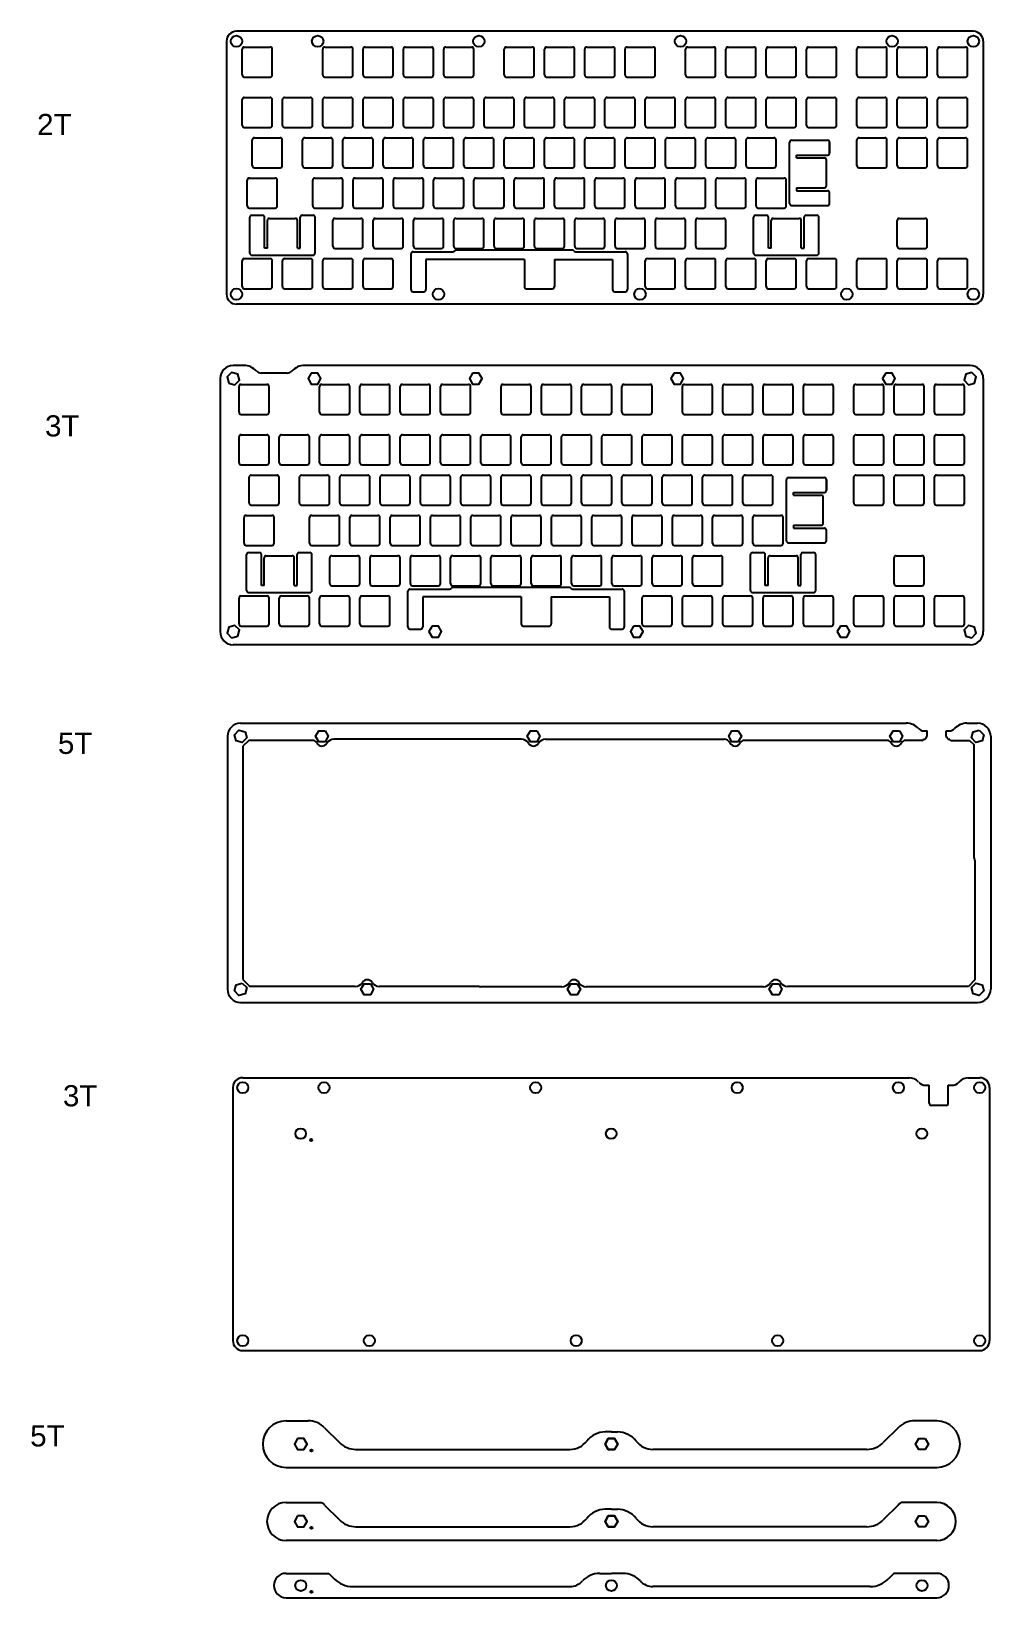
# Model space of a CAD drawing. Header units: millimetres. Extents: x 547 to 1001, y 547 to 1287.
import ezdxf

# ---------------------------------------------------------------- set-up
doc = ezdxf.new("R2010")
doc.units = ezdxf.units.MM
for name, color, linetype in [('받침5t', 122, 'Continuous'), ('보강판2t', 4, 'Continuous'), ('보강판3t', 30, 'Continuous'), ('중간5t', 150, 'Continuous'), ('하판 3t', 6, 'Continuous')]:
    doc.layers.add(name, color=color, linetype=linetype)
doc.styles.get("Standard").update_dxf_attribs({"font": 'arial.ttf'})

# ---------------------------------------------------------------- blocks, each defined once
blk = doc.blocks.new('switch hole for acrylic')
for p, q in [((-7.1, -6.1), (-7.1, 6.1)), ((-6.1, 7.1), (6.1, 7.1)), ((7.1, -6.1), (7.1, 6.1)), ((-6.1, -7.1), (6.1, -7.1))]:
    blk.add_line(p, q)
for centre, start, end in [((-6.1, 6.1), 90, 180), ((6.1, 6.1), 0, 90), ((-6.1, -6.1), 180, 270), ((6.1, -6.1), 270, 0)]:
    blk.add_arc(centre, 1, start, end)

msp = doc.modelspace()

# ---------------------------------------------------------------- linework, layer by layer
at = {"layer": '받침5t'}
for p, q in [((667.53, 630.19), (677.97, 630.19)), ((975.09, 630.19), (964.64, 630.19)), ((685.75, 626.97), (692.8, 619.91)), ((821.31, 624.94), (818.38, 624.94)), ((821.31, 624.94), (824.24, 624.94)), ((956.87, 626.97), (949.81, 619.91)), ((700.58, 616.69), (801.69, 616.69)), ((942.03, 616.69), (840.92, 616.69)), ((667.53, 608.19), (975.09, 608.19)), ((667.53, 591.64), (684.29, 591.64)), ((685.75, 590.41), (692.8, 583.36)), ((821.31, 588.39), (818.38, 588.39)), ((821.31, 588.39), (824.24, 588.39)), ((956.87, 590.41), (949.81, 583.36)), ((975.09, 591.64), (958.32, 591.64)), ((700.58, 580.14), (801.69, 580.14)), ((942.03, 580.14), (840.92, 580.14)), ((975.09, 573.64), (667.53, 573.64)), ((667.53, 558.13), (687.78, 558.13)), ((687.78, 558.13), (690.51, 555.4)), ((815.78, 558.13), (821.31, 558.13)), ((826.84, 558.13), (821.31, 558.13)), ((954.84, 558.13), (952.1, 555.4)), ((975.09, 558.13), (954.84, 558.13)), ((699, 551.88), (801.69, 551.88)), ((943.62, 551.88), (840.92, 551.88)), ((667.53, 546.63), (975.09, 546.63))]:
    msp.add_line(p, q, dxfattribs=at)
for points in [[(673.03, 621.79), (671.52, 619.19), (673.03, 616.59), (676.03, 616.59), (677.53, 619.19), (676.03, 621.79)], [(819.81, 621.79), (818.31, 619.19), (819.81, 616.59), (822.81, 616.59), (824.31, 619.19), (822.81, 621.79)], [(822.81, 621.79), (824.31, 619.19), (822.81, 616.59), (819.81, 616.59), (818.31, 619.19), (819.81, 621.79)], [(969.59, 621.79), (971.09, 619.19), (969.59, 616.59), (966.59, 616.59), (965.09, 619.19), (966.59, 621.79)], [(673.03, 585.24), (671.52, 582.64), (673.03, 580.04), (676.03, 580.04), (677.53, 582.64), (676.03, 585.24)], [(819.81, 585.24), (818.31, 582.64), (819.81, 580.04), (822.81, 580.04), (824.31, 582.64), (822.81, 585.24)], [(822.81, 585.24), (824.31, 582.64), (822.81, 580.04), (819.81, 580.04), (818.31, 582.64), (819.81, 585.24)], [(969.59, 585.24), (971.09, 582.64), (969.59, 580.04), (966.59, 580.04), (965.09, 582.64), (966.59, 585.24)]]:
    msp.add_lwpolyline(points, close=True, dxfattribs=at)
for centre, radius in [((679.53, 616.19), 0.5), ((679.53, 579.64), 0.5), ((674.53, 552.38), 2.6), ((679.53, 549.38), 0.5), ((821.31, 552.38), 2.6), ((821.31, 552.38), 2.6), ((968.09, 552.38), 2.6)]:
    msp.add_circle(centre, radius, dxfattribs=at)
for centre, radius, start, end in [((667.53, 619.19), 11, 90, 270), ((677.97, 619.19), 11, 45, 90), ((964.64, 619.19), 11, 90, 135), ((975.09, 619.19), 11, 270, 90), ((818.38, 613.94), 11, 90, 142.6168), ((824.24, 613.94), 11, 37.3832, 90), ((700.58, 627.69), 11, 225, 270), ((801.69, 626.69), 10, 270, 322.6168), ((840.92, 626.69), 10, 217.3832, 270), ((942.03, 627.69), 11, 270, 315), ((667.53, 582.64), 9, 90, 270), ((677.97, 582.64), 11, 45, 54.9032), ((818.38, 577.39), 11, 90, 142.6168), ((824.24, 577.39), 11, 37.3832, 90), ((964.64, 582.64), 11, 125.0968, 135), ((975.09, 582.64), 9, 270, 90), ((700.58, 591.14), 11, 225, 270), ((801.69, 590.14), 10, 270, 322.6168), ((840.92, 590.14), 10, 217.3832, 270), ((942.03, 591.14), 11, 270, 315), ((667.53, 552.38), 5.75, 90, 270), ((699, 563.88), 12, 225, 270), ((815.78, 547.13), 11, 90, 137.85164), ((826.84, 547.13), 11, 42.14836, 90), ((943.62, 563.88), 12, 270, 315), ((975.09, 552.38), 5.75, 270, 90), ((801.69, 559.88), 8, 270, 317.85164), ((840.92, 559.88), 8, 222.14836, 270)]:
    msp.add_arc(centre, radius, start, end, dxfattribs=at)
at = {"layer": '보강판2t'}
for p, q in [((639.4, 1282.22), (639.4, 1162.66)), ((992.36, 1286.92), (644.1, 1286.92)), ((997.06, 1282.22), (997.06, 1162.66)), ((905.51, 1205.57), (905.51, 1234.44)), ((906.51, 1235.44), (923.45, 1235.44)), ((924.45, 1229.44), (924.45, 1234.44)), ((924.45, 1234.44), (924.45, 1229.44)), ((908.86, 1228.44), (923.45, 1228.44)), ((908.86, 1227.11), (908.86, 1228.44)), ((908.86, 1227.11), (921.96, 1227.11)), ((922.96, 1213.91), (922.96, 1226.11)), ((908.86, 1212.91), (908.86, 1211.57)), ((908.86, 1212.91), (921.96, 1212.91)), ((908.86, 1211.57), (923.45, 1211.57)), ((924.45, 1205.57), (924.45, 1210.57)), ((651.39, 1200.02), (656.39, 1200.02)), ((675.27, 1200.02), (680.27, 1200.02)), ((889.52, 1200.02), (894.52, 1200.02)), ((906.51, 1204.57), (923.45, 1204.57)), ((913.39, 1200.02), (918.39, 1200.02)), ((650.39, 1182.08), (650.39, 1199.02)), ((657.39, 1184.43), (657.39, 1199.02)), ((658.73, 1184.43), (658.73, 1197.53)), ((659.73, 1198.53), (671.93, 1198.53)), ((672.93, 1184.43), (672.93, 1197.53)), ((674.27, 1184.43), (674.27, 1199.02)), ((681.27, 1182.08), (681.27, 1199.02)), ((888.52, 1182.08), (888.52, 1199.02)), ((895.52, 1184.43), (895.52, 1199.02)), ((896.86, 1184.43), (896.86, 1197.53)), ((897.86, 1198.53), (910.06, 1198.53)), ((911.06, 1184.43), (911.06, 1197.53)), ((912.39, 1184.43), (912.39, 1199.02)), ((919.39, 1182.08), (919.39, 1199.02)), ((651.39, 1181.08), (680.27, 1181.08)), ((658.73, 1184.43), (657.39, 1184.43)), ((672.93, 1184.43), (674.27, 1184.43)), ((726.62, 1164.86), (726.62, 1181.74)), ((727.62, 1182.74), (746.32, 1182.74)), ((733.62, 1179.08), (733.62, 1164.86)), ((780.17, 1179.08), (733.62, 1179.08)), ((802.99, 1183.44), (747.84, 1183.44)), ((780.17, 1179.08), (780.17, 1166.28)), ((794.37, 1179.08), (821.87, 1179.08)), ((794.37, 1179.08), (794.37, 1166.28)), ((804.51, 1182.74), (827.87, 1182.74)), ((821.87, 1179.08), (821.87, 1164.86)), ((828.87, 1181.74), (828.87, 1164.86)), ((889.52, 1181.08), (918.39, 1181.08)), ((896.86, 1184.43), (895.52, 1184.43)), ((911.06, 1184.43), (912.39, 1184.43)), ((727.62, 1163.86), (732.71, 1163.86)), ((781.17, 1165.28), (793.37, 1165.28)), ((822.87, 1163.86), (827.87, 1163.86)), ((992.36, 1157.96), (644.1, 1157.96))]:
    msp.add_line(p, q, dxfattribs=at)
for centre in [(644.1, 1282.22), (682.5, 1282.22), (758.7, 1282.22), (853.95, 1282.22), (953.96, 1282.22), (992.36, 1282.22), (644.1, 1162.66), (739.56, 1162.66), (834.81, 1162.66), (932.53, 1162.66), (992.36, 1162.66)]:
    msp.add_circle(centre, 2.7, dxfattribs=at)
for centre, radius, start, end in [((644.1, 1282.22), 4.7, 90, 180), ((992.36, 1282.22), 4.7, 0, 90), ((906.51, 1234.44), 1, 90, 180), ((923.45, 1234.44), 1, 0, 90), ((923.45, 1234.44), 1, 360, 90), ((923.45, 1229.44), 1, 270, 0), ((921.96, 1226.11), 1, 0, 90), ((921.96, 1213.91), 1, 270, 0), ((923.45, 1210.57), 1, 0, 90), ((651.39, 1199.02), 1, 90, 180), ((656.39, 1199.02), 1, 360, 90), ((675.27, 1199.02), 1, 90, 180), ((680.27, 1199.02), 1, 360, 90), ((889.52, 1199.02), 1, 90, 180), ((894.52, 1199.02), 1, 360, 90), ((906.51, 1205.57), 1, 180, 270), ((913.39, 1199.02), 1, 90, 180), ((918.39, 1199.02), 1, 360, 90), ((923.45, 1205.57), 1, 270, 0), ((659.73, 1197.53), 1, 90, 180), ((671.93, 1197.53), 1, 0, 90), ((897.86, 1197.53), 1, 90, 180), ((910.06, 1197.53), 1, 0, 90), ((651.39, 1182.08), 1, 180, 270), ((680.27, 1182.08), 1, 270, 360), ((727.62, 1181.74), 1, 90, 180), ((746.32, 1183.74), 1, 270, 319.4584), ((747.84, 1182.44), 1, 90, 139.4584), ((802.99, 1182.44), 1, 40.5416, 90), ((804.51, 1183.74), 1, 220.5416, 270), ((827.87, 1181.74), 1, 0, 90), ((889.52, 1182.08), 1, 180, 270), ((918.39, 1182.08), 1, 270, 0), ((644.1, 1162.66), 4.7, 180, 270), ((727.62, 1164.86), 1, 180, 270), ((732.62, 1164.86), 1, 270, 0), ((781.17, 1166.28), 1, 180, 270), ((793.37, 1166.28), 1, 270, 0), ((822.87, 1164.86), 1, 180, 270), ((827.87, 1164.86), 1, 270, 0), ((992.36, 1162.66), 4.7, 270, 0)]:
    msp.add_arc(centre, radius, start, end, dxfattribs=at)
at = {"layer": '보강판3t'}
for p, q in [((647.64, 1128.98), (642.6, 1128.98)), ((668.12, 1125.39), (655.77, 1125.39)), ((990.86, 1128.98), (676.26, 1128.98)), ((636.4, 1122.78), (636.4, 1003.22)), ((997.06, 1122.78), (997.06, 1003.22)), ((904.01, 1046.13), (904.01, 1075.01)), ((905.01, 1076.01), (921.95, 1076.01)), ((922.95, 1070.01), (922.95, 1075.01)), ((922.95, 1075.01), (922.95, 1070.01)), ((907.36, 1069.01), (921.95, 1069.01)), ((907.36, 1067.67), (907.36, 1069.01)), ((907.36, 1067.67), (920.46, 1067.67)), ((921.46, 1054.47), (921.46, 1066.67)), ((907.36, 1053.47), (907.36, 1052.13)), ((907.36, 1053.47), (920.46, 1053.47)), ((907.36, 1052.13), (921.95, 1052.13)), ((905.01, 1045.13), (921.95, 1045.13)), ((922.95, 1046.13), (922.95, 1051.13)), ((648.89, 1022.64), (648.89, 1039.58)), ((649.89, 1040.58), (654.89, 1040.58)), ((655.89, 1025), (655.89, 1039.58)), ((657.23, 1025), (657.23, 1038.1)), ((658.23, 1039.1), (670.43, 1039.1)), ((671.43, 1025), (671.43, 1038.1)), ((672.77, 1025), (672.77, 1039.58)), ((673.77, 1040.58), (678.77, 1040.58)), ((679.77, 1022.64), (679.77, 1039.58)), ((887.02, 1022.64), (887.02, 1039.58)), ((888.02, 1040.58), (893.02, 1040.58)), ((894.02, 1025), (894.02, 1039.58)), ((895.35, 1025), (895.35, 1038.1)), ((896.35, 1039.1), (908.55, 1039.1)), ((909.55, 1025), (909.55, 1038.1)), ((910.89, 1025), (910.89, 1039.58)), ((911.89, 1040.58), (916.89, 1040.58)), ((917.89, 1022.64), (917.89, 1039.58)), ((649.89, 1021.64), (678.77, 1021.64)), ((657.23, 1025), (655.89, 1025)), ((671.43, 1025), (672.77, 1025)), ((725.12, 1005.42), (725.12, 1022.3)), ((726.12, 1023.3), (744.82, 1023.3)), ((801.49, 1024), (746.34, 1024)), ((803.01, 1023.3), (826.37, 1023.3)), ((827.37, 1022.3), (827.37, 1005.42)), ((888.02, 1021.64), (916.89, 1021.64)), ((895.35, 1025), (894.02, 1025)), ((909.55, 1025), (910.89, 1025)), ((732.12, 1019.65), (732.12, 1005.42)), ((778.67, 1019.65), (732.12, 1019.65)), ((778.67, 1019.65), (778.67, 1006.85)), ((792.87, 1019.65), (820.37, 1019.65)), ((792.87, 1019.65), (792.87, 1006.85)), ((820.37, 1019.65), (820.37, 1005.42)), ((726.12, 1004.42), (731.21, 1004.42)), ((779.67, 1005.85), (791.87, 1005.85)), ((821.37, 1004.42), (826.37, 1004.42)), ((990.86, 997.02), (642.6, 997.02))]:
    msp.add_line(p, q, dxfattribs=at)
for points in [[(640.48, 1120.66), (643.38, 1119.88), (645.5, 1122.01), (644.72, 1124.91), (641.82, 1125.68), (639.7, 1123.56)], [(679.5, 1125.38), (678, 1122.78), (679.5, 1120.18), (682.5, 1120.18), (684, 1122.78), (682.5, 1125.38)], [(755.7, 1125.38), (754.2, 1122.78), (755.7, 1120.18), (758.7, 1120.18), (760.2, 1122.78), (758.7, 1125.38)], [(850.95, 1125.38), (849.45, 1122.78), (850.95, 1120.18), (853.95, 1120.18), (855.45, 1122.78), (853.95, 1125.38)], [(950.96, 1125.38), (949.46, 1122.78), (950.96, 1120.18), (953.96, 1120.18), (955.46, 1122.78), (953.96, 1125.38)], [(990.08, 1119.88), (992.98, 1120.66), (993.76, 1123.56), (991.64, 1125.68), (988.74, 1124.91), (987.96, 1122.01)], [(641.82, 1000.32), (644.72, 1001.1), (645.5, 1004), (643.38, 1006.12), (640.48, 1005.34), (639.7, 1002.44)], [(736.55, 1005.82), (735.05, 1003.22), (736.55, 1000.62), (739.56, 1000.62), (741.06, 1003.22), (739.56, 1005.82)], [(831.8, 1005.82), (830.3, 1003.22), (831.8, 1000.62), (834.81, 1000.62), (836.31, 1003.22), (834.81, 1005.82)], [(929.53, 1005.82), (928.03, 1003.22), (929.53, 1000.62), (932.53, 1000.62), (934.03, 1003.22), (932.53, 1005.82)], [(988.74, 1001.1), (991.64, 1000.32), (993.76, 1002.44), (992.98, 1005.34), (990.08, 1006.12), (987.96, 1004)]]:
    msp.add_lwpolyline(points, close=True, dxfattribs=at)
for centre, radius, start, end in [((642.6, 1122.78), 6.2, 90, 180), ((647.64, 1120.98), 8, 42.32833, 90), ((655.77, 1128.39), 3, 222.32833, 270), ((668.12, 1128.39), 3, 270, 317.67167), ((676.26, 1120.98), 8, 90, 137.67167), ((990.86, 1122.78), 6.2, 0, 90), ((905.01, 1075.01), 1, 90, 180), ((921.95, 1075.01), 1, 0, 90), ((921.95, 1075.01), 1, 360, 90), ((920.46, 1066.67), 1, 0, 90), ((921.95, 1070.01), 1, 270, 0), ((920.46, 1054.47), 1, 270, 0), ((921.95, 1051.13), 1, 0, 90), ((905.01, 1046.13), 1, 180, 270), ((921.95, 1046.13), 1, 270, 0), ((649.89, 1039.58), 1, 90, 180), ((654.89, 1039.58), 1, 360, 90), ((658.23, 1038.1), 1, 90, 180), ((670.43, 1038.1), 1, 0, 90), ((673.77, 1039.58), 1, 90, 180), ((678.77, 1039.58), 1, 360, 90), ((888.02, 1039.58), 1, 90, 180), ((893.02, 1039.58), 1, 360, 90), ((896.35, 1038.1), 1, 90, 180), ((908.55, 1038.1), 1, 0, 90), ((911.89, 1039.58), 1, 90, 180), ((916.89, 1039.58), 1, 360, 90), ((649.89, 1022.64), 1, 180, 270), ((678.77, 1022.64), 1, 270, 360), ((726.12, 1022.3), 1, 90, 180), ((744.82, 1024.3), 1, 270, 319.4584), ((746.34, 1023), 1, 90, 139.4584), ((801.49, 1023), 1, 40.5416, 90), ((803.01, 1024.3), 1, 220.5416, 270), ((826.37, 1022.3), 1, 0, 90), ((888.02, 1022.64), 1, 180, 270), ((916.89, 1022.64), 1, 270, 0), ((779.67, 1006.85), 1, 180, 270), ((791.87, 1006.85), 1, 270, 0), ((642.6, 1003.22), 6.2, 180, 270), ((726.12, 1005.42), 1, 180, 270), ((731.12, 1005.42), 1, 270, 0), ((821.37, 1005.42), 1, 180, 270), ((826.37, 1005.42), 1, 270, 0), ((990.86, 1003.22), 6.2, 270, 0)]:
    msp.add_arc(centre, radius, start, end, dxfattribs=at)
at = {"layer": '중간5t'}
for p, q in [((646.09, 959.92), (960.69, 959.92)), ((968.82, 956.33), (970.5, 956.33)), ((970.5, 953.9), (970.5, 956.33)), ((979.5, 956.33), (981.17, 956.33)), ((979.5, 953.9), (979.5, 956.33)), ((989.31, 959.92), (994.35, 959.92)), ((639.89, 953.72), (639.89, 834.16)), ((649.89, 951.82), (647.14, 949.07)), ((647.14, 949.07), (647.14, 838.81)), ((680.23, 951.82), (649.89, 951.82)), ((778.78, 952.32), (690.2, 952.32)), ((790.21, 952.32), (874.63, 952.32)), ((951.69, 951.82), (884, 951.82)), ((968.02, 951.82), (960.2, 951.82)), ((981.97, 951.82), (990.55, 951.82)), ((990.55, 951.82), (992.55, 949.82)), ((992.55, 949.82), (992.55, 896.94)), ((1000.55, 953.72), (1000.55, 834.16)), ((993.05, 895), (993.05, 838.56)), ((647.14, 838.81), (650.39, 835.56)), ((993.05, 838.56), (990.05, 835.56)), ((700.27, 835.56), (650.39, 835.56)), ((758.87, 835.56), (711.57, 835.56)), ((797.87, 835.36), (759.75, 835.36)), ((893.12, 835.36), (809.41, 835.36)), ((990.05, 835.56), (904.54, 835.56)), ((646.09, 827.96), (994.35, 827.96))]:
    msp.add_line(p, q, dxfattribs=at)
for points in [[(648.21, 955.84), (648.99, 952.94), (646.86, 950.82), (643.96, 951.6), (643.19, 954.5), (645.31, 956.62)], [(685.99, 956.32), (687.49, 953.72), (685.99, 951.12), (682.98, 951.12), (681.48, 953.72), (682.98, 956.32)], [(786, 956.32), (787.5, 953.72), (786, 951.12), (783, 951.12), (781.5, 953.72), (783, 956.32)], [(881.25, 956.32), (882.75, 953.72), (881.25, 951.12), (878.25, 951.12), (876.75, 953.72), (878.25, 956.32)], [(957.45, 956.32), (958.95, 953.72), (957.45, 951.12), (954.45, 951.12), (952.95, 953.72), (954.45, 956.32)], [(995.12, 956.62), (997.25, 954.5), (996.47, 951.6), (993.57, 950.82), (991.45, 952.94), (992.22, 955.84)], [(646.86, 837.06), (648.99, 834.94), (648.21, 832.04), (645.31, 831.26), (643.19, 833.38), (643.96, 836.28)], [(707.42, 836.76), (708.92, 834.16), (707.42, 831.56), (704.42, 831.56), (702.91, 834.16), (704.42, 836.76)], [(805.14, 836.76), (806.64, 834.16), (805.14, 831.56), (802.14, 831.56), (800.64, 834.16), (802.14, 836.76)], [(900.39, 836.76), (901.89, 834.16), (900.39, 831.56), (897.39, 831.56), (895.89, 834.16), (897.39, 836.76)], [(996.47, 836.28), (997.25, 833.38), (995.12, 831.26), (992.22, 832.04), (991.45, 834.94), (993.57, 837.06)]]:
    msp.add_lwpolyline(points, close=True, dxfattribs=at)
for centre, radius, start, end in [((646.09, 953.72), 6.2, 90, 180), ((960.69, 951.92), 8, 42.32833, 90), ((968.82, 959.33), 3, 222.32833, 270), ((981.17, 959.33), 3, 270, 317.67167), ((989.31, 951.92), 8, 90, 137.67167), ((994.35, 953.72), 6.2, 0, 90), ((680.23, 949.82), 2, 25.18434, 90), ((684.49, 951.82), 2.7, 205.18434, 328.50743), ((690.2, 948.32), 4, 90, 148.50743), ((778.78, 948.32), 4, 31.49257, 90), ((784.5, 951.82), 2.7, 211.49257, 328.50743), ((790.21, 948.32), 4, 90, 148.50743), ((874.63, 949.32), 3, 26.01437, 90), ((879.75, 951.82), 2.7, 206.01437, 334.81566), ((884, 949.82), 2, 90, 154.81566), ((951.69, 949.82), 2, 25.18434, 90), ((955.95, 951.82), 2.7, 205.18434, 334.81566), ((960.2, 949.82), 2, 90, 154.81566), ((968.02, 952.82), 1, 270, 311.93278), ((969.36, 951.33), 1, 96.31677, 131.93283), ((969.14, 953.32), 1, 276.31677, 354.26083), ((971.13, 953.12), 1, 129.28365, 174.26083), ((978.86, 953.12), 1, 5.73917, 50.71635), ((980.85, 953.32), 1, 185.73917, 263.68323), ((980.63, 951.33), 1, 48.06717, 83.68323), ((981.97, 952.82), 1, 228.06717, 270), ((994.55, 896.94), 2, 180, 208.95502), ((991.05, 895), 2, 0, 28.95502), ((700.27, 839.56), 4, 270, 327.49906), ((705.92, 835.96), 2.7, 32.50094, 147.49906), ((711.57, 839.56), 4, 212.50094, 270), ((797.87, 839.36), 4, 270, 329.50503), ((803.64, 835.96), 2.7, 30.49497, 149.50503), ((809.41, 839.36), 4, 210.49497, 270), ((893.12, 839.36), 4, 270, 329.50503), ((898.89, 835.96), 2.7, 32.50094, 149.50503), ((904.54, 839.56), 4, 212.50094, 270), ((646.09, 834.16), 6.2, 180, 270), ((759.75, 837.36), 2, 244.15807, 270), ((994.35, 834.16), 6.2, 270, 0)]:
    msp.add_arc(centre, radius, start, end, dxfattribs=at)
at = {"layer": '하판 3t'}
for p, q in [((647.11, 792.38), (962.2, 792.38)), ((989.84, 792.38), (995.37, 792.38)), ((642.41, 787.68), (642.41, 668.12)), ((969.85, 788.79), (971.52, 788.79)), ((971.52, 780.29), (971.52, 788.79)), ((980.52, 780.29), (980.52, 788.79)), ((980.52, 788.79), (982.2, 788.79)), ((1000.07, 787.68), (1000.07, 668.12)), ((979.52, 779.29), (972.52, 779.29)), ((647.11, 663.42), (995.37, 663.42))]:
    msp.add_line(p, q, dxfattribs=at)
for centre, radius in [((647.11, 787.68), 2.6), ((685.51, 787.68), 2.6), ((785.52, 787.68), 2.6), ((880.77, 787.68), 2.6), ((956.97, 787.68), 2.6), ((995.37, 787.68), 2.6), ((674.46, 765.95), 2.5), ((679.46, 762.95), 0.5), ((821.24, 765.95), 2.5), ((968.02, 765.95), 2.5), ((647.11, 668.12), 2.6), ((706.94, 668.12), 2.6), ((804.66, 668.12), 2.6), ((899.91, 668.12), 2.6), ((995.37, 668.12), 2.6)]:
    msp.add_circle(centre, radius, dxfattribs=at)
for centre, radius, start, end in [((647.11, 787.68), 4.7, 90, 180), ((961.71, 785.88), 6.5, 42.32833, 90), ((990.33, 785.88), 6.5, 90, 137.67167), ((995.37, 787.68), 4.7, 0, 90), ((969.85, 793.29), 4.5, 222.32833, 270), ((982.2, 793.29), 4.5, 270, 317.67167), ((972.52, 780.29), 1, 180, 270), ((979.52, 780.29), 1, 270, 0), ((647.11, 668.12), 4.7, 180, 270), ((995.37, 668.12), 4.7, 270, 0)]:
    msp.add_arc(centre, radius, start, end, dxfattribs=at)

# ---------------------------------------------------------------- block references
at = {"layer": '보강판2t'}
for p in [(653.92, 1272.39), (692.02, 1272.39), (711.07, 1272.39), (730.12, 1272.39), (749.17, 1272.39), (777.75, 1272.39), (796.8, 1272.39), (815.85, 1272.39), (834.9, 1272.39), (863.47, 1272.39), (882.52, 1272.39), (901.57, 1272.39), (920.62, 1272.39), (944.44, 1272.39), (963.49, 1272.39), (982.54, 1272.39), (653.92, 1248.58), (672.97, 1248.58), (692.02, 1248.58), (711.07, 1248.58), (730.12, 1248.58), (749.17, 1248.58), (768.22, 1248.58), (787.27, 1248.58), (806.32, 1248.58), (825.37, 1248.58), (844.42, 1248.58), (863.47, 1248.58), (882.52, 1248.58), (901.57, 1248.58), (920.62, 1248.58), (944.44, 1248.58), (963.49, 1248.58), (982.54, 1248.58), (658.69, 1229.53), (682.5, 1229.53), (701.55, 1229.53), (720.6, 1229.53), (739.65, 1229.53), (758.7, 1229.53), (777.75, 1229.53), (796.8, 1229.53), (815.85, 1229.53), (834.9, 1229.53), (853.95, 1229.53), (873, 1229.53), (892.05, 1229.53), (944.44, 1229.53), (963.49, 1229.53), (982.54, 1229.53), (656.31, 1210.48), (687.26, 1210.48), (706.31, 1210.48), (725.36, 1210.48), (744.41, 1210.48), (763.46, 1210.48), (782.51, 1210.48), (801.56, 1210.48), (820.61, 1210.48), (839.66, 1210.48), (858.71, 1210.48), (877.76, 1210.48), (896.81, 1210.48), (696.79, 1191.43), (715.84, 1191.43), (734.89, 1191.43), (753.94, 1191.43), (772.99, 1191.43), (792.04, 1191.43), (811.09, 1191.43), (830.14, 1191.43), (849.19, 1191.43), (868.24, 1191.43), (963.49, 1191.43), (653.92, 1172.38), (672.97, 1172.38), (692.02, 1172.38), (711.07, 1172.38), (844.42, 1172.38), (863.47, 1172.38), (882.52, 1172.38), (901.57, 1172.38), (920.62, 1172.38), (944.44, 1172.38), (963.49, 1172.38), (982.54, 1172.38)]:
    msp.add_blockref('switch hole for acrylic', p, dxfattribs=at)
at = {"layer": '보강판3t'}
for p in [(652.42, 1112.96), (690.52, 1112.96), (709.57, 1112.96), (728.62, 1112.96), (747.67, 1112.96), (776.25, 1112.96), (795.3, 1112.96), (814.35, 1112.96), (833.4, 1112.96), (861.97, 1112.96), (881.02, 1112.96), (900.07, 1112.96), (919.12, 1112.96), (942.94, 1112.96), (961.99, 1112.96), (981.04, 1112.96), (652.42, 1089.15), (671.47, 1089.15), (690.52, 1089.15), (709.57, 1089.15), (728.62, 1089.15), (747.67, 1089.15), (766.72, 1089.15), (785.77, 1089.15), (804.82, 1089.15), (823.87, 1089.15), (842.92, 1089.15), (861.97, 1089.15), (881.02, 1089.15), (900.07, 1089.15), (919.12, 1089.15), (942.94, 1089.15), (961.99, 1089.15), (981.04, 1089.15), (657.19, 1070.1), (681, 1070.1), (700.05, 1070.1), (719.1, 1070.1), (738.15, 1070.1), (757.2, 1070.1), (776.25, 1070.1), (795.3, 1070.1), (814.35, 1070.1), (833.4, 1070.1), (852.45, 1070.1), (871.5, 1070.1), (890.55, 1070.1), (942.94, 1070.1), (961.99, 1070.1), (981.04, 1070.1), (654.8, 1051.05), (685.76, 1051.05), (704.81, 1051.05), (723.86, 1051.05), (742.91, 1051.05), (761.96, 1051.05), (781.01, 1051.05), (800.06, 1051.05), (819.11, 1051.05), (838.16, 1051.05), (857.21, 1051.05), (876.26, 1051.05), (895.31, 1051.05), (695.29, 1032), (714.34, 1032), (733.39, 1032), (752.44, 1032), (771.49, 1032), (790.54, 1032), (809.59, 1032), (828.64, 1032), (847.69, 1032), (866.74, 1032), (961.99, 1032), (652.42, 1012.95), (671.47, 1012.95), (690.52, 1012.95), (709.57, 1012.95), (842.92, 1012.95), (861.97, 1012.95), (881.02, 1012.95), (900.07, 1012.95), (919.12, 1012.95), (942.94, 1012.95), (961.99, 1012.95), (981.04, 1012.95)]:
    msp.add_blockref('switch hole for acrylic', p, dxfattribs=at)

# ---------------------------------------------------------------- texts
at = {"layer": '받침5t', "insert": (546.61, 628.1), "char_height": 10, "attachment_point": 1}
msp.add_mtext_dynamic_manual_height_columns('5T', width=0.8037, gutter_width=12.5, heights=[0], dxfattribs=at)
at = {"layer": '보강판2t', "insert": (549.9, 1247.89), "char_height": 10, "attachment_point": 1}
msp.add_mtext_dynamic_manual_height_columns('2T', width=25.1771, gutter_width=12.5, heights=[0], dxfattribs=at)
at = {"layer": '보강판3t', "insert": (553.64, 1105.44), "char_height": 10, "attachment_point": 1}
msp.add_mtext_dynamic_manual_height_columns('3T', width=22.6479, gutter_width=12.5, heights=[0], dxfattribs=at)
at = {"layer": '중간5t', "insert": (559.74, 955.41), "char_height": 10, "attachment_point": 1}
msp.add_mtext_dynamic_manual_height_columns('5T', width=64.2137, gutter_width=12.5, heights=[0], dxfattribs=at)
at = {"layer": '하판 3t', "insert": (562.11, 788.85), "char_height": 10, "attachment_point": 1}
msp.add_mtext_dynamic_manual_height_columns('3T', width=1.8043, gutter_width=12.5, heights=[0], dxfattribs=at)

doc.saveas('drawing.dxf')
